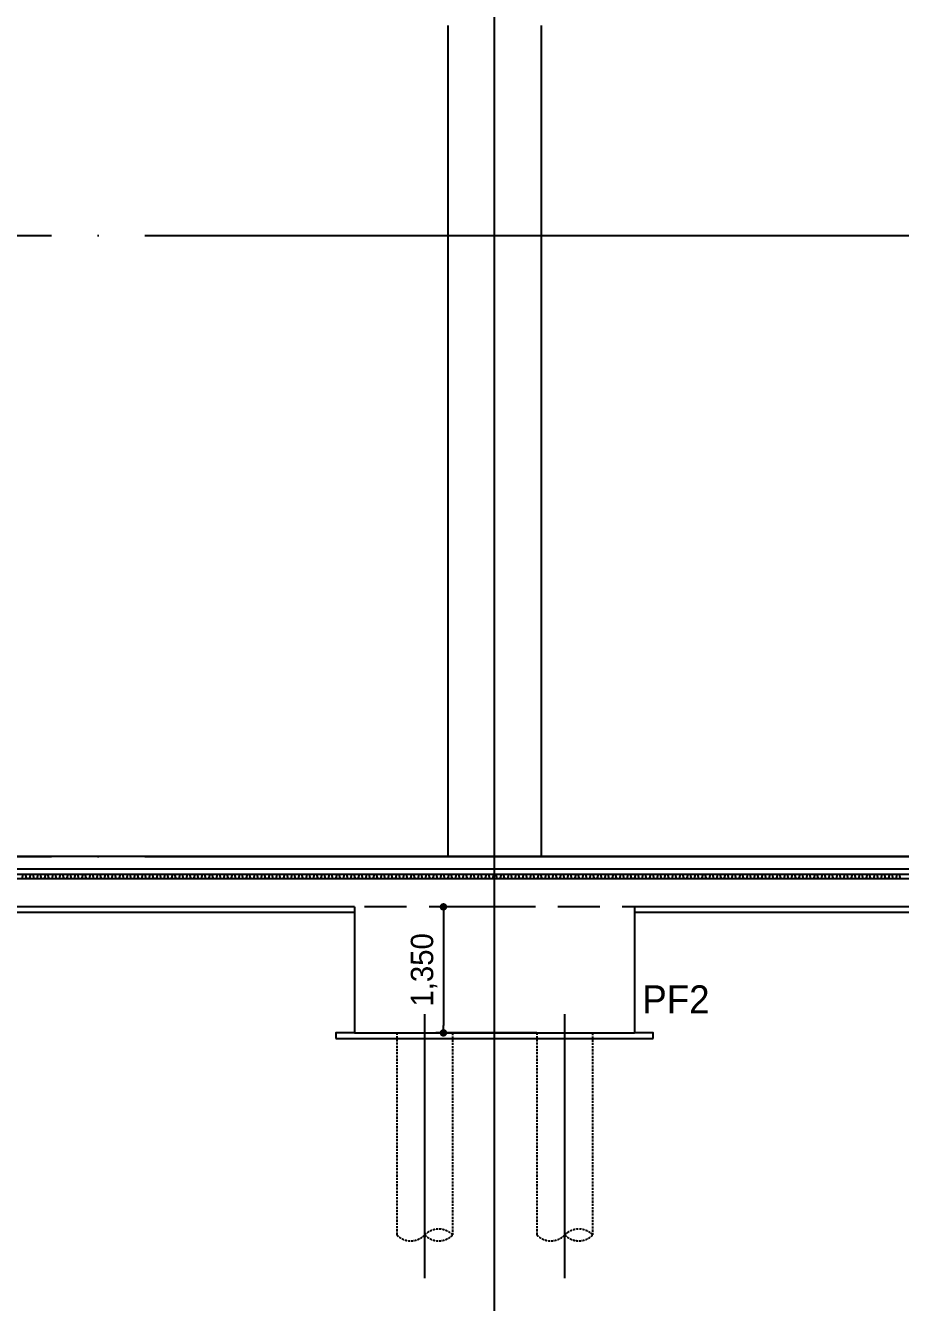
# Model space of a CAD drawing. Header units: millimetres. Extents: x 4754612 to 5801174, y 2368242 to 2777223.
# Drawn here: x 4955694 to 4965065, y 2416466 to 2430143 of the extents above; entities that cross this region are included whole.
import ezdxf
from ezdxf.enums import TextEntityAlignment as Align

# ---------------------------------------------------------------- set-up
doc = ezdxf.new("R2010")
doc.units = ezdxf.units.MM
doc.header["$LTSCALE"] = 1000
for name, pattern in [('ACAD_ISO12W100', [21, 12, -3, 0, -3, 0, -3]), ('CEN', [6.2, 6, -0.1, 0, -0.1]), ('HID', [0.345, 0.225, -0.12])]:
    doc.linetypes.add(name, pattern=pattern)
doc.layers.get('DEFPOINTS').update_dxf_attribs({"color": 151})
for name, color, linetype in [('A-ELE-8', 8, 'Continuous'), ('A-ETC-3', 8, 'Continuous'), ('A-HAT-251', 251, 'Continuous'), ('A-중심선', 10, 'CEN'), ('CON', 2, 'Continuous'), ('ELE-06', 6, 'Continuous'), ('ELE-2', 4, 'Continuous'), ('ELE06', 6, 'Continuous'), ('KZ_횡단_암선2', 8, 'ACAD_ISO12W100')]:
    doc.layers.add(name, color=color, linetype=linetype)
doc.layers.add('■', color=144, linetype='Continuous', plot=False)
doc.styles.add('AUDIT_D_190715091641-0', font='')
doc.styles.add('돋움', font='')
doc.styles.get('AUDIT_D_190715091641-0').set_extended_font_data('Dotum')
doc.styles.get('돋움').set_extended_font_data('Dotum')
doc.dimstyles.new('scale600', dxfattribs={"dimscale": 600, "dimtxt": 2, "dimasz": 1, "dimexe": 1, "dimexo": 2.5, "dimgap": 0.8, "dimtad": 1, "dimdec": 0, "dimzin": 0, "dimdsep": 46, "dimlunit": 6, "dimtxsty": 'AUDIT_D_190715091641-0', "dimblk": 'DOT', "dimcen": 0, "dimdle": 1, "dimclrd": 256, "dimclre": 256, "dimclrt": 3, "dimadec": 0, "dimazin": 0, "dimtfac": 1, "dimtdec": 0, "dimtix": 1, "dimtmove": 2, "dimatfit": 3, "dimldrblk": 'DOT', "dimfxl": 0, "dimtolj": 1, "dimtzin": 0, "dimarcsym": 0})

# ---------------------------------------------------------------- blocks, each defined once
blk = doc.blocks.new('*U32')
at = {"layer": 'A-HAT-251'}
for points in [[(25835, 0), (25807, 0), (25795, 45), (25767, 45), (25755, 0)], [(25915, 0), (25887, 0), (25875, 45), (25847, 45), (25835, 0)], [(25995, 0), (25967, 0), (25955, 45), (25927, 45), (25915, 0)], [(26075, 0), (26047, 0), (26035, 45), (26007, 45), (25995, 0)], [(26155, 0), (26127, 0), (26115, 45), (26087, 45), (26075, 0)], [(26235, 0), (26207, 0), (26195, 45), (26167, 45), (26155, 0)], [(26315, 0), (26287, 0), (26275, 45), (26247, 45), (26235, 0)], [(26395, 0), (26367, 0), (26355, 45), (26327, 45), (26315, 0)], [(26475, 0), (26447, 0), (26435, 45), (26407, 45), (26395, 0)], [(26555, 0), (26527, 0), (26515, 45), (26487, 45), (26475, 0)], [(26635, 0), (26607, 0), (26595, 45), (26567, 45), (26555, 0)], [(26715, 0), (26687, 0), (26675, 45), (26647, 45), (26635, 0)], [(26795, 0), (26767, 0), (26755, 45), (26727, 45), (26715, 0)], [(26875, 0), (26847, 0), (26835, 45), (26807, 45), (26795, 0)], [(26955, 0), (26927, 0), (26915, 45), (26887, 45), (26875, 0)], [(27035, 0), (27007, 0), (26995, 45), (26967, 45), (26955, 0)], [(27115, 0), (27087, 0), (27075, 45), (27047, 45), (27035, 0)], [(27195, 0), (27167, 0), (27155, 45), (27127, 45), (27115, 0)], [(27275, 0), (27247, 0), (27235, 45), (27207, 45), (27195, 0)], [(27355, 0), (27327, 0), (27315, 45), (27287, 45), (27275, 0)], [(27435, 0), (27407, 0), (27395, 45), (27367, 45), (27355, 0)], [(27515, 0), (27487, 0), (27475, 45), (27447, 45), (27435, 0)], [(27595, 0), (27567, 0), (27555, 45), (27527, 45), (27515, 0)], [(27675, 0), (27647, 0), (27635, 45), (27607, 45), (27595, 0)], [(27755, 0), (27727, 0), (27715, 45), (27687, 45), (27675, 0)], [(27835, 0), (27807, 0), (27795, 45), (27767, 45), (27755, 0)], [(27915, 0), (27887, 0), (27875, 45), (27847, 45), (27835, 0)], [(27995, 0), (27967, 0), (27955, 45), (27927, 45), (27915, 0)], [(28075, 0), (28047, 0), (28035, 45), (28007, 45), (27995, 0)], [(28155, 0), (28127, 0), (28115, 45), (28087, 45), (28075, 0)], [(28235, 0), (28207, 0), (28195, 45), (28167, 45), (28155, 0)], [(28315, 0), (28287, 0), (28275, 45), (28247, 45), (28235, 0)], [(28395, 0), (28367, 0), (28355, 45), (28327, 45), (28315, 0)], [(28475, 0), (28447, 0), (28435, 45), (28407, 45), (28395, 0)], [(28555, 0), (28527, 0), (28515, 45), (28487, 45), (28475, 0)], [(28635, 0), (28607, 0), (28595, 45), (28567, 45), (28555, 0)], [(28715, 0), (28687, 0), (28675, 45), (28647, 45), (28635, 0)], [(28795, 0), (28767, 0), (28755, 45), (28727, 45), (28715, 0)], [(28875, 0), (28847, 0), (28835, 45), (28807, 45), (28795, 0)], [(28955, 0), (28927, 0), (28915, 45), (28887, 45), (28875, 0)], [(29035, 0), (29007, 0), (28995, 45), (28967, 45), (28955, 0)], [(29115, 0), (29087, 0), (29075, 45), (29047, 45), (29035, 0)], [(29195, 0), (29167, 0), (29155, 45), (29127, 45), (29115, 0)], [(29275, 0), (29247, 0), (29235, 45), (29207, 45), (29195, 0)], [(29355, 0), (29327, 0), (29315, 45), (29287, 45), (29275, 0)], [(29435, 0), (29407, 0), (29395, 45), (29367, 45), (29355, 0)], [(29515, 0), (29487, 0), (29475, 45), (29447, 45), (29435, 0)], [(29595, 0), (29567, 0), (29555, 45), (29527, 45), (29515, 0)], [(29675, 0), (29647, 0), (29635, 45), (29607, 45), (29595, 0)], [(29755, 0), (29727, 0), (29715, 45), (29687, 45), (29675, 0)], [(29835, 0), (29807, 0), (29795, 45), (29767, 45), (29755, 0)], [(29915, 0), (29887, 0), (29875, 45), (29847, 45), (29835, 0)], [(29995, 0), (29967, 0), (29955, 45), (29927, 45), (29915, 0)], [(30075, 0), (30047, 0), (30035, 45), (30007, 45), (29995, 0)], [(30155, 0), (30127, 0), (30115, 45), (30087, 45), (30075, 0)], [(30235, 0), (30207, 0), (30195, 45), (30167, 45), (30155, 0)], [(30315, 0), (30287, 0), (30275, 45), (30247, 45), (30235, 0)], [(30395, 0), (30367, 0), (30355, 45), (30327, 45), (30315, 0)], [(30475, 0), (30447, 0), (30435, 45), (30407, 45), (30395, 0)], [(30555, 0), (30527, 0), (30515, 45), (30487, 45), (30475, 0)], [(30635, 0), (30607, 0), (30595, 45), (30567, 45), (30555, 0)], [(30715, 0), (30687, 0), (30675, 45), (30647, 45), (30635, 0)], [(30795, 0), (30767, 0), (30755, 45), (30727, 45), (30715, 0)], [(30875, 0), (30847, 0), (30835, 45), (30807, 45), (30795, 0)], [(30955, 0), (30927, 0), (30915, 45), (30887, 45), (30875, 0)], [(31035, 0), (31007, 0), (30995, 45), (30967, 45), (30955, 0)], [(31115, 0), (31087, 0), (31075, 45), (31047, 45), (31035, 0)], [(31195, 0), (31167, 0), (31155, 45), (31127, 45), (31115, 0)], [(31275, 0), (31247, 0), (31235, 45), (31207, 45), (31195, 0)], [(31355, 0), (31327, 0), (31315, 45), (31287, 45), (31275, 0)], [(31435, 0), (31407, 0), (31395, 45), (31367, 45), (31355, 0)], [(31515, 0), (31487, 0), (31475, 45), (31447, 45), (31435, 0)], [(31595, 0), (31567, 0), (31555, 45), (31527, 45), (31515, 0)], [(31675, 0), (31647, 0), (31635, 45), (31607, 45), (31595, 0)], [(31755, 0), (31727, 0), (31715, 45), (31687, 45), (31675, 0)], [(31835, 0), (31807, 0), (31795, 45), (31767, 45), (31755, 0)], [(31915, 0), (31887, 0), (31875, 45), (31847, 45), (31835, 0)], [(31995, 0), (31967, 0), (31955, 45), (31927, 45), (31915, 0)], [(32075, 0), (32047, 0), (32035, 45), (32007, 45), (31995, 0)], [(32155, 0), (32127, 0), (32115, 45), (32087, 45), (32075, 0)], [(32235, 0), (32207, 0), (32195, 45), (32167, 45), (32155, 0)], [(32315, 0), (32287, 0), (32275, 45), (32247, 45), (32235, 0)], [(32395, 0), (32367, 0), (32355, 45), (32327, 45), (32315, 0)], [(32475, 0), (32447, 0), (32435, 45), (32407, 45), (32395, 0)], [(32555, 0), (32527, 0), (32515, 45), (32487, 45), (32475, 0)], [(32635, 0), (32607, 0), (32595, 45), (32567, 45), (32555, 0)], [(32715, 0), (32687, 0), (32675, 45), (32647, 45), (32635, 0)], [(32795, 0), (32767, 0), (32755, 45), (32727, 45), (32715, 0)], [(32875, 0), (32847, 0), (32835, 45), (32807, 45), (32795, 0)], [(32955, 0), (32927, 0), (32915, 45), (32887, 45), (32875, 0)], [(33035, 0), (33007, 0), (32995, 45), (32967, 45), (32955, 0)], [(33115, 0), (33087, 0), (33075, 45), (33047, 45), (33035, 0)], [(33195, 0), (33167, 0), (33155, 45), (33127, 45), (33115, 0)], [(33275, 0), (33247, 0), (33235, 45), (33207, 45), (33195, 0)], [(33355, 0), (33327, 0), (33315, 45), (33287, 45), (33275, 0)], [(33435, 0), (33407, 0), (33395, 45), (33367, 45), (33355, 0)], [(33515, 0), (33487, 0), (33475, 45), (33447, 45), (33435, 0)], [(33595, 0), (33567, 0), (33555, 45), (33527, 45), (33515, 0)], [(33675, 0), (33647, 0), (33635, 45), (33607, 45), (33595, 0)], [(33755, 0), (33727, 0), (33715, 45), (33687, 45), (33675, 0)], [(33835, 0), (33807, 0), (33795, 45), (33767, 45), (33755, 0)], [(33915, 0), (33887, 0), (33875, 45), (33847, 45), (33835, 0)], [(33995, 0), (33967, 0), (33955, 45), (33927, 45), (33915, 0)], [(34075, 0), (34047, 0), (34035, 45), (34007, 45), (33995, 0)], [(34155, 0), (34127, 0), (34115, 45), (34087, 45), (34075, 0)], [(34235, 0), (34207, 0), (34195, 45), (34167, 45), (34155, 0)], [(34315, 0), (34287, 0), (34275, 45), (34247, 45), (34235, 0)], [(34395, 0), (34367, 0), (34355, 45), (34327, 45), (34315, 0)], [(34475, 0), (34447, 0), (34435, 45), (34407, 45), (34395, 0)], [(34555, 0), (34527, 0), (34515, 45), (34487, 45), (34475, 0)], [(34635, 0), (34607, 0), (34595, 45), (34567, 45), (34555, 0)], [(34715, 0), (34687, 0), (34675, 45), (34647, 45), (34635, 0)], [(34795, 0), (34767, 0), (34755, 45), (34727, 45), (34715, 0)], [(34875, 0), (34847, 0), (34835, 45), (34807, 45), (34795, 0)], [(34955, 0), (34927, 0), (34915, 45), (34887, 45), (34875, 0)], [(35035, 0), (35007, 0), (34995, 45), (34967, 45), (34955, 0)], [(35115, 0), (35087, 0), (35075, 45), (35047, 45), (35035, 0)], [(35195, 0), (35167, 0), (35155, 45), (35127, 45), (35115, 0)]]:
    blk.add_lwpolyline(points, dxfattribs=at)
blk = doc.blocks.new('_Dot')
at = {"color": 0, "linetype": 'ByBlock', "lineweight": -2}
blk.add_line((-0.5, 0), (-1, 0), dxfattribs=at)
at = {"color": 0, "linetype": 'ByBlock', "const_width": 0.5}
blk.add_lwpolyline([(-0.25, 0, 1), (0.25, 0, 1)], format="xyb", close=True, dxfattribs=at)
blk = doc.blocks.new('*D114')
at = {"layer": 'DEFPOINTS', "color": 0, "ltscale": 5, "transparency": 16777216}
for p in [(4960961, 2420703), (4960170, 2419353), (4961371, 2419353)]:
    blk.add_point(p, dxfattribs=at)
at = {"layer": '■', "lineweight": -2, "ltscale": 5, "transparency": 16777216}
for p, q in [((4960761, 2420703), (4960090, 2420703)), ((4960170, 2420623), (4960170, 2419433)), ((4961171, 2419353), (4960090, 2419353))]:
    blk.add_line(p, q, dxfattribs=at)
at = {"layer": '■', "lineweight": -2, "ltscale": 5, "transparency": 16777216, "xscale": 80, "yscale": 80, "zscale": 80}
for p, rotation in [((4960170, 2420703), 90), ((4960170, 2419353), 270)]:
    blk.add_blockref('_Dot', p, dxfattribs=dict(at, rotation=rotation))
at = {"layer": '■', "color": 3, "ltscale": 5, "transparency": 16777216, "insert": (4959963, 2420028), "char_height": 240, "attachment_point": 5, "rotation": 90, "style": 'AUDIT_D_190715091641-0'}
blk.add_mtext('\\A1;1,350', dxfattribs=at)
blk = doc.blocks.new('A$C2FA30BED')
at = {"layer": 'A-ETC-3', "linetype": 'HID', "ltscale": 0.1}
blk.add_lwpolyline([(0, 0), (0, -2165, 0.415484), (300, -2165, -0.414601), (600, -2165, -0.415899), (300, -2165)], format="xyb", dxfattribs=at)
blk.add_lwpolyline([(600, -2165), (600, 0)], dxfattribs=at)
at = {"layer": 'A-중심선', "ltscale": 5}
blk.add_line((300, -2626), (300, 200), dxfattribs=at)

msp = doc.modelspace()

# ---------------------------------------------------------------- linework, layer by layer
at = {"layer": 'A-ELE-8'}
for p, q in [((4960215.782, 2430143.44), (4960215.782, 2421243.44)), ((4961215.782, 2430143.44), (4961215.782, 2421243.44))]:
    msp.add_line(p, q, dxfattribs=at)
at = {"layer": 'A-중심선', "ltscale": 5}
for p, q in [((4960715.782, 2403989.231), (4960715.782, 2488921.61)), ((4863973.343, 2427893.44), (5174125.782, 2427893.44)), ((4863973.343, 2421243.44), (5174125.782, 2421243.44))]:
    msp.add_line(p, q, dxfattribs=at)
at = {"layer": 'CON'}
for p, q in [((5059815.785, 2421003.44), (4906315.782, 2421003.44)), ((4959217.357, 2420703.44), (4951216.426, 2420703.44)), ((4959217.357, 2420703.44), (4959217.357, 2419353.44)), ((4970217.357, 2420703.44), (4962216.426, 2420703.44)), ((4962216.426, 2420703.44), (4962216.426, 2419353.44)), ((4959217.357, 2419353.44), (4962216.426, 2419353.44))]:
    msp.add_line(p, q, dxfattribs=at)
at = {"layer": 'ELE-06'}
for p, q in [((4959217.357, 2420643.44), (4951216.426, 2420643.44)), ((4970217.357, 2420643.44), (4962216.426, 2420643.44)), ((4959017.357, 2419293.44), (4962416.426, 2419293.44))]:
    msp.add_line(p, q, dxfattribs=at)
for points in [[(4959217.357, 2419353.44), (4959017.357, 2419353.44), (4959017.357, 2419293.44)], [(4962416.426, 2419293.44), (4962416.426, 2419353.44), (4962216.426, 2419353.44)]]:
    msp.add_lwpolyline(points, dxfattribs=at)
at = {"layer": 'ELE-2'}
for p, q in [((5059815.785, 2421243.44), (4906315.782, 2421243.44)), ((5059815.785, 2421108.44), (4906315.782, 2421108.44)), ((5059815.785, 2421048.44), (4906315.782, 2421048.44))]:
    msp.add_line(p, q, dxfattribs=at)
at = {"layer": 'KZ_횡단_암선2', "linetype": 'HID', "ltscale": 2}
msp.add_line((5063965.782, 2420703.44), (4924816.624, 2420703.44), dxfattribs=at)

# ---------------------------------------------------------------- block references
at = {"layer": 'CON'}
for p in [(4959669.869, 2419353.44), (4961169.869, 2419353.44)]:
    msp.add_blockref('A$C2FA30BED', p, dxfattribs=at)
at = {"layer": 'ELE06', "color": 6, "xscale": 1.000013798092659, "yscale": 1.000013798092659, "zscale": 1.000013798092659}
msp.add_blockref('*U32', (4929899.325, 2421003.44), dxfattribs=at)

# ---------------------------------------------------------------- texts
at = {"layer": 'DEFPOINTS', "style": '돋움'}
msp.add_text('PF2', height=300, dxfattribs=at).set_placement((4962660.444, 2419712.396), align=Align.MIDDLE_CENTER)

# ---------------------------------------------------------------- dimensions: what is measured, and where the dimension line sits
at = {"layer": '■', "ltscale": 5}
dim = msp.add_linear_dim(base=(4960169.841, 2419353.44), p1=(4960960.81, 2420703.44), p2=(4961370.805, 2419353.44), angle=270, dimstyle='scale600', override={"dimscale": 80, "dimtxt": 3}, dxfattribs=at)
dim.commit()
dim.dimension.update_dxf_attribs({"geometry": '*D114', "text_midpoint": (4959962.558, 2420028.44)})

doc.saveas('drawing.dxf')
